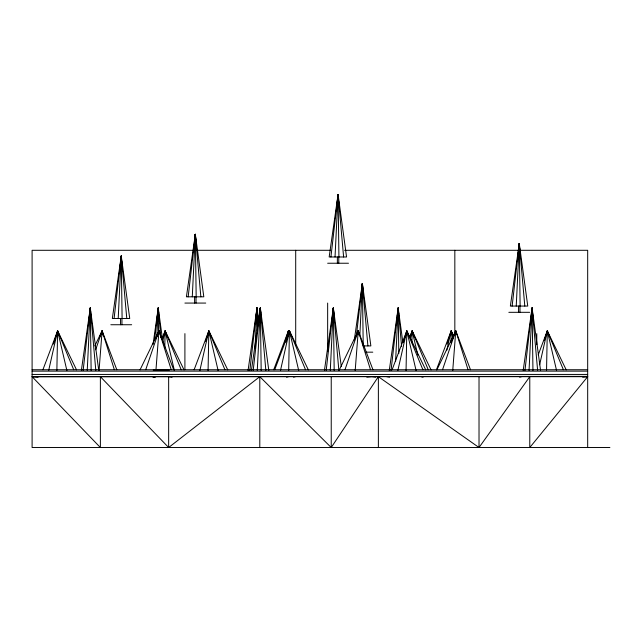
<?xml version="1.0" encoding="UTF-8"?>
<svg xmlns="http://www.w3.org/2000/svg" width="642" height="642" viewBox="0 0 642 642"><rect width="100%" height="100%" fill="white"/><g stroke="black" fill="none" stroke-linecap="round" stroke-linejoin="round"><path stroke-width="0.96" d="M56.865 370.53L57.619 330.847L76.534 369.856M164.785 347.715L165.106 330.847L184.021 369.856M208.08 370.53L208.835 330.847L227.75 369.856M288.33 335.806L288.427 330.847L289.285 332.62M288.683 370.53L289.438 330.847L308.353 369.856M406.057 370.53L406.811 330.847L425.726 369.856M411.915 342.756L412.14 330.847L431.055 369.856M450.957 342.756L451.182 330.847L453.332 335.284M546.543 370.53L547.297 330.847L566.212 369.856M90.113 312.895L90.273 307.935L98.772 370.434M121.145 258.967L121.242 255.989L129.732 318.488L112.342 318.488L121.242 255.989L126.779 318.488M158.101 311.9L158.229 307.935L162.948 342.651M195.184 238.286L195.32 234.314L203.811 296.821L186.413 296.821L195.32 234.314L200.85 296.821M256.84 311.9L256.977 307.935L258.862 321.819M260.154 312.895L260.323 307.935L268.813 370.434M333.198 311.9L333.326 307.935L341.279 366.462M337.869 200.432L338.069 194.478L346.56 256.985L329.169 256.985L338.069 194.478L343.606 256.985M362.2 288.378L362.369 283.419L370.859 345.918L364.03 345.918M398.048 311.9L398.176 307.935L402.895 342.651M519.169 246.544L519.266 243.567L527.764 306.065L510.366 306.065L519.266 243.567L524.803 306.065M531.961 311.9L532.09 307.935L540.58 370.434M87.24 370.434L90.273 307.935L95.81 370.434M118.208 318.488L121.242 255.989L121.507 258.967M156.833 336.705L158.229 307.935L160.861 337.692M192.279 296.821L195.32 234.314L195.834 240.268M254.994 348.606L256.977 307.935L258.381 323.809M257.281 370.434L260.323 307.935L265.852 370.434M335.028 256.985L338.069 194.478L338.503 199.437M330.293 370.434L333.326 307.935L338.864 370.434M359.857 335.004L362.369 283.419L367.898 345.918M395.576 361.502L398.176 307.935L401.603 346.624M516.232 306.065L519.266 243.567L519.53 246.544M529.056 370.434L532.09 307.935L537.627 370.434M99.061 370.53L102.102 330.847L116.812 369.736M155.918 370.53L158.967 330.847L173.677 369.736M355.195 370.53L358.244 330.847L372.954 369.736M452.738 370.53L455.78 330.847L470.49 369.736M88.692 322.814L88.901 320.831M89.222 317.854L89.535 314.877M89.752 312.895L90.273 307.935L90.618 311.9M120.078 266.903L120.399 263.926M120.608 261.944L121.242 255.989L122.1 318.488M157.282 316.859L157.595 313.882M157.812 311.9L158.229 307.935L158.662 312.895M193.948 247.218L194.157 245.228M194.478 242.251L195.32 234.314L196.171 296.821M255.604 320.831L255.813 318.841M256.134 315.872L256.977 307.935L257.49 313.882M258.838 321.819L259.047 319.836M259.264 317.854L260.323 307.935L260.748 312.895M336.488 209.364L336.697 207.374M337.018 204.405L338.069 194.478L338.928 256.985M331.954 320.831L332.275 317.854M332.484 315.872L333.326 307.935L333.848 313.882M360.884 297.302L361.101 295.32M361.414 292.343L362.369 283.419L362.802 288.378M396.804 320.831L397.125 317.854M397.334 315.872L398.176 307.935L398.698 313.882M517.58 259.44L517.789 257.458M518.11 254.481L519.266 243.567L520.124 306.065M530.934 318.841L531.247 315.872M531.456 313.882L532.09 307.935L532.78 315.872M83.139 370.434L90.273 307.935L91.132 370.434M114.099 318.488L121.242 255.989M154.489 340.669L158.229 307.935L158.566 332.733M188.178 296.821L195.32 234.314M249.834 370.434L256.977 307.935L257.29 330.75M253.181 370.434L260.323 307.935L261.174 370.434M330.927 256.985L338.069 194.478M326.192 370.434L333.326 307.935L334.185 370.434M356.358 335.999L362.369 283.419L363.22 345.918M391.034 370.434L398.176 307.935L398.802 353.565M512.131 306.065L519.266 243.567M524.955 370.434L532.09 307.935L532.948 370.434M81.374 370.434L90.273 307.935M153.005 344.642L158.229 307.935M248.069 370.434L256.977 307.935M251.415 370.434L260.323 307.935M324.427 370.434L333.326 307.935M354.312 339.963L362.369 283.419M389.277 370.434L398.176 307.935M523.19 370.434L532.09 307.935M48.64 370.578L57.619 330.847L73.71 369.736M162.699 341.512L165.106 330.847L181.196 369.736M199.855 370.578L208.835 330.847L224.925 369.736M286.452 339.57L288.427 330.847L289.197 332.7M280.458 370.578L289.438 330.847L305.528 369.736M397.831 370.578L406.811 330.847L422.901 369.736M410.39 338.599L412.14 330.847L428.23 369.736M446.8 350.227L451.182 330.847L453.477 336.408M539.633 364.768L547.297 330.847L563.387 369.736M101.42 333.76L102.102 330.847L114.356 369.68M158.51 332.789L158.967 330.847L171.213 369.68M357.787 332.789L358.244 330.847L370.49 369.68M455.33 332.789L455.78 330.847L468.034 369.68M53.43 344.104L57.619 330.847L59.554 336.528M163.012 337.475L165.106 330.847L165.756 332.741M205.552 341.263L208.835 330.847L210.448 335.581M285.144 341.263L288.427 330.847L289.109 333.76M285.851 342.21L289.438 330.847L291.372 336.528M403.224 342.21L406.811 330.847L407.782 333.688M410.053 337.475L412.14 330.847L414.082 336.528M447.001 344.104L451.182 330.847L452.474 334.634M544.304 340.316L547.297 330.847L548.91 335.581M95.642 349.786L102.102 330.847L103.201 335.694M145.726 369.68L158.967 330.847L159.401 332.789M345.003 369.68L358.244 330.847L359.335 335.694M442.547 369.68L455.78 330.847L456.438 333.76M42.91 369.736L57.619 330.847L66.904 370.578M161.953 339.185L165.106 330.847L174.399 370.578M194.125 369.736L208.835 330.847L218.128 370.578M273.717 369.736L288.427 330.847M274.728 369.736L289.438 330.847L298.723 370.578M392.101 369.736L406.811 330.847L416.104 370.578M409.692 337.331L412.14 330.847L417.806 355.074M436.472 369.736L451.182 330.847L452.995 338.599M538.189 354.922L547.297 330.847L556.59 370.578M99.422 337.331L102.102 330.847L94.791 345.918M155.902 338.254L158.967 330.847L159.007 332.837M355.564 337.331L358.244 330.847L339.329 369.856M451.952 340.108L455.78 330.847L436.873 369.856M140.052 369.856L158.967 330.847M331.232 447.522L378.371 376.685L479.02 447.522L529.778 376.685L529.778 447.522L587.679 376.685L32.1 376.685L100.377 447.522L100.377 376.685L168.653 447.522L259.793 376.685L331.232 447.522L331.232 376.685M286.517 377.167L288.459 376.685M519.603 377.151L521.545 376.685M158.357 370.185L160.267 369.736L169.255 370.129M293.458 377.111L295.4 376.685M582.695 377.207L587.679 376.685M366.815 377.151L371.798 376.685L375.771 377.191M153.261 370.121L167.225 370.129M193.924 250.292L32.1 250.292L32.1 447.522L609.9 447.522M196.925 250.292L330.638 250.292M344.585 250.292L587.679 250.292L587.679 447.522M327.653 263.236L348.486 263.236M184.904 303.072L205.737 303.072M508.849 312.317L529.69 312.317M110.825 324.74L131.658 324.74M365.844 352.169L372.785 352.169M32.1 369.736L587.679 369.736M32.1 371.132L587.679 371.132M32.1 374.43L587.679 374.43M587.679 376.373L32.1 376.685L38.079 377.143M160.267 369.736L163.212 370.105M155.484 377.119L152.539 376.685L154.441 377.255M386.709 376.685L389.654 377.127M169.095 376.685L172.048 377.223M421.152 376.685L423.078 377.183M519.699 248.526L519.956 251.503M363.059 291.356L363.228 293.338M338.671 201.428L338.848 203.41M334.193 317.854L334.362 319.836M261.005 315.872L261.182 317.854M257.755 316.859L257.923 318.841M196.099 243.246L196.267 245.228M158.919 315.872L159.096 317.854M121.675 260.949L121.932 263.926M90.883 314.877L91.052 316.859M536.776 333.623L536.776 344.642M519.972 306.065L519.972 312.317M518.567 306.065L518.567 312.317M479.02 376.685L479.02 447.522M454.833 250.292L454.833 333.623M378.371 376.685L378.371 447.522M338.775 256.985L338.775 263.236M337.363 256.985L337.363 263.236M327.653 303.072L327.653 351.647M295.705 250.292L295.705 344.642M259.793 376.685L259.793 447.522M196.027 296.821L196.027 303.072M194.614 296.821L194.614 303.072M184.904 333.623L184.904 369.672M168.653 376.685L168.653 447.522M121.948 318.488L121.948 324.74M120.544 318.488L120.544 324.74"/></g></svg>
